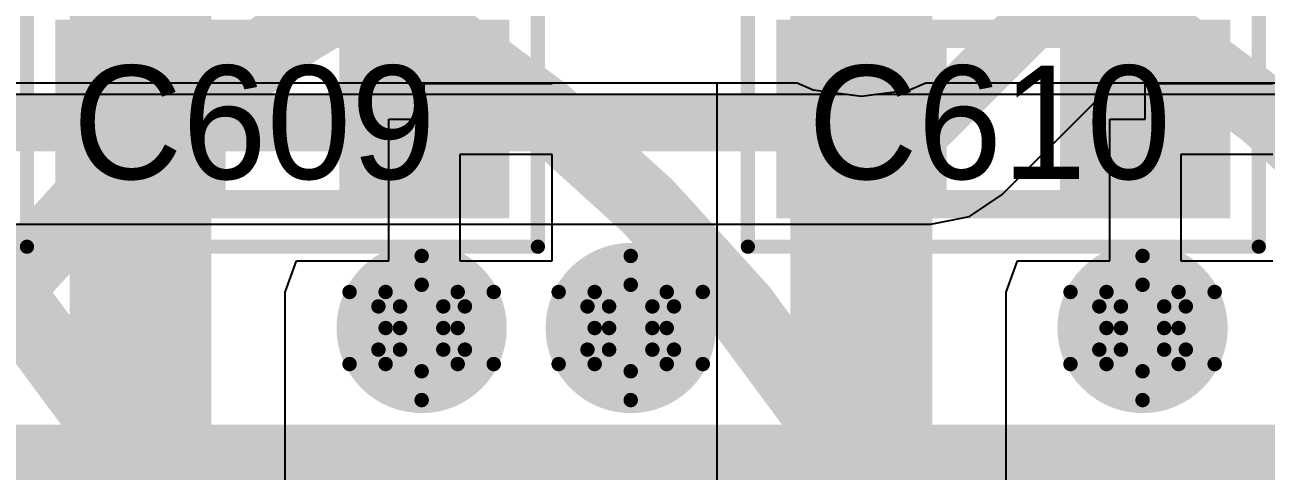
# Model space of a CAD drawing. Header units: millimetres. Extents: x 5 to 399, y 5 to 287.
# Drawn here: x 230.082 to 234.456, y 120.839 to 122.413 of the extents above; entities that cross this region are included whole.
import ezdxf

# ---------------------------------------------------------------- set-up
doc = ezdxf.new("R2010")
doc.units = ezdxf.units.MM
for name, color, linetype in [('BottomLayer', 5, 'Continuous'), ('DrillDrawing', 1, 'Continuous'), ('DrillGuide', 244, 'Continuous'), ('Mechanical13', 56, 'Continuous'), ('Mechanical7', 56, 'Continuous'), ('MidLayer1', 16, 'Continuous'), ('MidLayer2', 76, 'Continuous'), ('MultiLayer', 9, 'Continuous'), ('TopLayer', 1, 'Continuous'), ('TopOverlay', 2, 'Continuous'), ('TopPaste', 8, 'Continuous'), ('TopSolder', 216, 'Continuous'), ('ViaHoleLayer', 16, 'Continuous')]:
    doc.layers.add(name, color=color, linetype=linetype)

# ---------------------------------------------------------------- blocks, each defined once
blk = doc.blocks.new('CON_THT_3P_MTA_100_169')
at = {"layer": 'TopOverlay', "const_width": 0.2032}
blk.add_lwpolyline([(1.524, -2.54), (-6.604, -2.54)], dxfattribs=at)
blk = doc.blocks.new('0402___221')
at = {"layer": 'Mechanical13', "const_width": 0.1}
for points in [[(0.55, 0.3), (-0.55, 0.3)], [(-0.55, 0.3), (-0.55, -0.3)], [(0.55, 0.3), (0.55, -0.3)], [(0.55, -0.3), (-0.55, -0.3)]]:
    blk.add_lwpolyline(points, dxfattribs=at)
at = {"layer": 'Mechanical13', "const_width": 0.05}
for points in [[(-0.575, 0.3, 1), (-0.525, 0.3, 1)], [(-0.575, 0.3, 1), (-0.525, 0.3, 1)], [(0.525, 0.3, 1), (0.575, 0.3, 1)], [(0.525, 0.3, 1), (0.575, 0.3, 1)], [(-0.575, -0.3, 1), (-0.525, -0.3, 1)], [(-0.575, -0.3, 1), (-0.525, -0.3, 1)], [(0.525, -0.3, 1), (0.575, -0.3, 1)], [(0.525, -0.3, 1), (0.575, -0.3, 1)]]:
    blk.add_lwpolyline(points, format="xyb", close=True, dxfattribs=at)
at = {"layer": 'TopLayer'}
for points in [[(-0.25, -0.3), (-0.25, 0.3), (-0.75, -0.3), (-0.75, 0.3)], [(0.75, -0.3), (0.75, 0.3), (0.25, -0.3), (0.25, 0.3)]]:
    blk.add_solid(points, dxfattribs=at)
at = {"layer": 'TopOverlay', "const_width": 0.05}
for points in [[(-0.9, 0.45), (-0.9, -0.45)], [(0.9, 0.45), (-0.9, 0.45)], [(0.9, 0.45), (0.9, -0.45)], [(0.9, -0.45), (-0.9, -0.45)]]:
    blk.add_lwpolyline(points, dxfattribs=at)
at = {"layer": 'TopOverlay', "const_width": 0.025}
for points in [[(-0.9125, 0.45, 1), (-0.8875, 0.45, 1)], [(-0.9125, 0.45, 1), (-0.8875, 0.45, 1)], [(0.8875, 0.45, 1), (0.9125, 0.45, 1)], [(0.8875, 0.45, 1), (0.9125, 0.45, 1)], [(-0.9125, -0.45, 1), (-0.8875, -0.45, 1)], [(-0.9125, -0.45, 1), (-0.8875, -0.45, 1)], [(0.8875, -0.45, 1), (0.9125, -0.45, 1)], [(0.8875, -0.45, 1), (0.9125, -0.45, 1)]]:
    blk.add_lwpolyline(points, format="xyb", close=True, dxfattribs=at)
at = {"layer": 'TopPaste'}
for points in [[(-0.25, -0.3), (-0.25, 0.3), (-0.75, -0.3), (-0.75, 0.3)], [(0.75, -0.3), (0.75, 0.3), (0.25, -0.3), (0.25, 0.3)]]:
    blk.add_solid(points, dxfattribs=at)
at = {"layer": 'TopSolder'}
for points in [[(-0.2, -0.35), (-0.2, 0.35), (-0.8, -0.35), (-0.8, 0.35)], [(0.8, -0.35), (0.8, 0.35), (0.2, -0.35), (0.2, 0.35)]]:
    blk.add_solid(points, dxfattribs=at)
blk = doc.blocks.new('0402___222')
at = {"layer": 'Mechanical13', "const_width": 0.1}
for points in [[(-0.55, 0.3), (0.55, 0.3)], [(-0.55, -0.3), (-0.55, 0.3)], [(0.55, -0.3), (0.55, 0.3)], [(-0.55, -0.3), (0.55, -0.3)]]:
    blk.add_lwpolyline(points, dxfattribs=at)
at = {"layer": 'Mechanical13', "const_width": 0.05}
for points in [[(-0.575, 0.3, 1), (-0.525, 0.3, 1)], [(-0.575, 0.3, 1), (-0.525, 0.3, 1)], [(0.525, 0.3, 1), (0.575, 0.3, 1)], [(0.525, 0.3, 1), (0.575, 0.3, 1)], [(-0.575, -0.3, 1), (-0.525, -0.3, 1)], [(-0.575, -0.3, 1), (-0.525, -0.3, 1)], [(0.525, -0.3, 1), (0.575, -0.3, 1)], [(0.525, -0.3, 1), (0.575, -0.3, 1)]]:
    blk.add_lwpolyline(points, format="xyb", close=True, dxfattribs=at)
at = {"layer": 'TopLayer'}
for points in [[(-0.25, -0.3), (-0.25, 0.3), (-0.75, -0.3), (-0.75, 0.3)], [(0.75, -0.3), (0.75, 0.3), (0.25, -0.3), (0.25, 0.3)]]:
    blk.add_solid(points, dxfattribs=at)
at = {"layer": 'TopOverlay', "const_width": 0.05}
for points in [[(-0.9, -0.45), (-0.9, 0.45)], [(-0.9, 0.45), (0.9, 0.45)], [(0.9, -0.45), (0.9, 0.45)], [(-0.9, -0.45), (0.9, -0.45)]]:
    blk.add_lwpolyline(points, dxfattribs=at)
at = {"layer": 'TopOverlay', "const_width": 0.025}
for points in [[(-0.9125, 0.45, 1), (-0.8875, 0.45, 1)], [(-0.9125, 0.45, 1), (-0.8875, 0.45, 1)], [(0.8875, 0.45, 1), (0.9125, 0.45, 1)], [(0.8875, 0.45, 1), (0.9125, 0.45, 1)], [(-0.9125, -0.45, 1), (-0.8875, -0.45, 1)], [(-0.9125, -0.45, 1), (-0.8875, -0.45, 1)], [(0.8875, -0.45, 1), (0.9125, -0.45, 1)], [(0.8875, -0.45, 1), (0.9125, -0.45, 1)]]:
    blk.add_lwpolyline(points, format="xyb", close=True, dxfattribs=at)
at = {"layer": 'TopPaste'}
for points in [[(-0.25, -0.3), (-0.25, 0.3), (-0.75, -0.3), (-0.75, 0.3)], [(0.75, -0.3), (0.75, 0.3), (0.25, -0.3), (0.25, 0.3)]]:
    blk.add_solid(points, dxfattribs=at)
at = {"layer": 'TopSolder'}
for points in [[(-0.2, -0.35), (-0.2, 0.35), (-0.8, -0.35), (-0.8, 0.35)], [(0.8, -0.35), (0.8, 0.35), (0.2, -0.35), (0.2, 0.35)]]:
    blk.add_solid(points, dxfattribs=at)

msp = doc.modelspace()

# ---------------------------------------------------------------- linework, layer by layer
at = {"layer": 'BottomLayer'}
for p, q in [((224.6462, 122.2076), (232.8032, 122.2076)), ((232.8032, 122.2076), (232.8603, 122.1839)), ((233.1997, 122.1839), (233.2568, 122.2076)), ((233.2568, 122.2076), (244.7124, 122.2076)), ((232.8603, 122.1839), (233.03, 122.1616)), ((233.03, 122.1616), (233.1997, 122.1839))]:
    msp.add_line(p, q, dxfattribs=at)
at = {"layer": 'BottomLayer', "const_width": 0.3}
for points in [[(231.3306, 121.344, 1), (231.6306, 121.344, 1)], [(232.0672, 121.344, 1), (232.3672, 121.344, 1)], [(233.8706, 121.344, 1), (234.1706, 121.344, 1)]]:
    msp.add_lwpolyline(points, format="xyb", close=True, dxfattribs=at)
at = {"layer": 'DrillDrawing', "const_width": 0.0508}
for points in [[(231.3536, 121.471), (231.4806, 121.598)], [(231.4806, 121.598), (231.6076, 121.471)], [(232.0902, 121.471), (232.2172, 121.598)], [(232.2172, 121.598), (232.3442, 121.471)], [(233.8936, 121.471), (234.0206, 121.598)], [(234.0206, 121.598), (234.1476, 121.471)], [(231.4044, 121.4202), (231.4806, 121.4964)], [(231.4806, 121.4964), (231.5568, 121.4202)], [(232.141, 121.4202), (232.2172, 121.4964)], [(232.2172, 121.4964), (232.2934, 121.4202)], [(233.9444, 121.4202), (234.0206, 121.4964)], [(234.0206, 121.4964), (234.0968, 121.4202)], [(231.2266, 121.471), (231.3536, 121.344)], [(231.2266, 121.471), (231.3536, 121.471)], [(231.6076, 121.471), (231.7346, 121.471)], [(231.6076, 121.344), (231.7346, 121.471)], [(231.9632, 121.471), (232.0902, 121.344)], [(231.9632, 121.471), (232.0902, 121.471)], [(232.3442, 121.471), (232.4712, 121.471)], [(232.3442, 121.344), (232.4712, 121.471)], [(233.7666, 121.471), (233.8936, 121.344)], [(233.7666, 121.471), (233.8936, 121.471)], [(234.1476, 121.471), (234.2746, 121.471)], [(234.1476, 121.344), (234.2746, 121.471)], [(231.3282, 121.4202), (231.4044, 121.344)], [(231.3282, 121.4202), (231.4044, 121.4202)], [(231.5568, 121.4202), (231.633, 121.4202)], [(231.5568, 121.344), (231.633, 121.4202)], [(232.0648, 121.4202), (232.141, 121.344)], [(232.0648, 121.4202), (232.141, 121.4202)], [(232.2934, 121.4202), (232.3696, 121.4202)], [(232.2934, 121.344), (232.3696, 121.4202)], [(233.8682, 121.4202), (233.9444, 121.344)], [(233.8682, 121.4202), (233.9444, 121.4202)], [(234.0968, 121.4202), (234.173, 121.4202)], [(234.0968, 121.344), (234.173, 121.4202)], [(231.2266, 121.217), (231.3536, 121.344)], [(231.3282, 121.2678), (231.4044, 121.344)], [(231.5568, 121.344), (231.633, 121.2678)], [(231.6076, 121.344), (231.7346, 121.217)], [(231.9632, 121.217), (232.0902, 121.344)], [(232.0648, 121.2678), (232.141, 121.344)], [(232.2934, 121.344), (232.3696, 121.2678)], [(232.3442, 121.344), (232.4712, 121.217)], [(233.7666, 121.217), (233.8936, 121.344)], [(233.8682, 121.2678), (233.9444, 121.344)], [(234.0968, 121.344), (234.173, 121.2678)], [(234.1476, 121.344), (234.2746, 121.217)], [(231.3282, 121.2678), (231.4044, 121.2678)], [(231.4044, 121.2678), (231.4806, 121.1916)], [(231.4806, 121.1916), (231.5568, 121.2678)], [(231.5568, 121.2678), (231.633, 121.2678)], [(232.0648, 121.2678), (232.141, 121.2678)], [(232.141, 121.2678), (232.2172, 121.1916)], [(232.2172, 121.1916), (232.2934, 121.2678)], [(232.2934, 121.2678), (232.3696, 121.2678)], [(233.8682, 121.2678), (233.9444, 121.2678)], [(233.9444, 121.2678), (234.0206, 121.1916)], [(234.0206, 121.1916), (234.0968, 121.2678)], [(234.0968, 121.2678), (234.173, 121.2678)], [(231.2266, 121.217), (231.3536, 121.217)], [(231.3536, 121.217), (231.4806, 121.09)], [(231.4806, 121.09), (231.6076, 121.217)], [(231.6076, 121.217), (231.7346, 121.217)], [(231.9632, 121.217), (232.0902, 121.217)], [(232.0902, 121.217), (232.2172, 121.09)], [(232.2172, 121.09), (232.3442, 121.217)], [(232.3442, 121.217), (232.4712, 121.217)], [(233.7666, 121.217), (233.8936, 121.217)], [(233.8936, 121.217), (234.0206, 121.09)], [(234.0206, 121.09), (234.1476, 121.217)], [(234.1476, 121.217), (234.2746, 121.217)]]:
    msp.add_lwpolyline(points, dxfattribs=at)
at = {"layer": 'DrillDrawing', "const_width": 0.0254}
for points in [[(231.4679, 121.598, 1), (231.4933, 121.598, 1)], [(231.4679, 121.598, 1), (231.4933, 121.598, 1)], [(232.2045, 121.598, 1), (232.2299, 121.598, 1)], [(232.2045, 121.598, 1), (232.2299, 121.598, 1)], [(234.0079, 121.598, 1), (234.0333, 121.598, 1)], [(234.0079, 121.598, 1), (234.0333, 121.598, 1)], [(231.4679, 121.4964, 1), (231.4933, 121.4964, 1)], [(231.4679, 121.4964, 1), (231.4933, 121.4964, 1)], [(232.2045, 121.4964, 1), (232.2299, 121.4964, 1)], [(232.2045, 121.4964, 1), (232.2299, 121.4964, 1)], [(234.0079, 121.4964, 1), (234.0333, 121.4964, 1)], [(234.0079, 121.4964, 1), (234.0333, 121.4964, 1)], [(231.2139, 121.471, 1), (231.2393, 121.471, 1)], [(231.2139, 121.471, 1), (231.2393, 121.471, 1)], [(231.3409, 121.471, 1), (231.3663, 121.471, 1)], [(231.3409, 121.471, 1), (231.3663, 121.471, 1)], [(231.5949, 121.471, 1), (231.6203, 121.471, 1)], [(231.5949, 121.471, 1), (231.6203, 121.471, 1)], [(231.7219, 121.471, 1), (231.7473, 121.471, 1)], [(231.7219, 121.471, 1), (231.7473, 121.471, 1)], [(231.9505, 121.471, 1), (231.9759, 121.471, 1)], [(231.9505, 121.471, 1), (231.9759, 121.471, 1)], [(232.0775, 121.471, 1), (232.1029, 121.471, 1)], [(232.0775, 121.471, 1), (232.1029, 121.471, 1)], [(232.3315, 121.471, 1), (232.3569, 121.471, 1)], [(232.3315, 121.471, 1), (232.3569, 121.471, 1)], [(232.4585, 121.471, 1), (232.4839, 121.471, 1)], [(232.4585, 121.471, 1), (232.4839, 121.471, 1)], [(233.7539, 121.471, 1), (233.7793, 121.471, 1)], [(233.7539, 121.471, 1), (233.7793, 121.471, 1)], [(233.8809, 121.471, 1), (233.9063, 121.471, 1)], [(233.8809, 121.471, 1), (233.9063, 121.471, 1)], [(234.1349, 121.471, 1), (234.1603, 121.471, 1)], [(234.1349, 121.471, 1), (234.1603, 121.471, 1)], [(234.2619, 121.471, 1), (234.2873, 121.471, 1)], [(234.2619, 121.471, 1), (234.2873, 121.471, 1)], [(231.3155, 121.4202, 1), (231.3409, 121.4202, 1)], [(231.3155, 121.4202, 1), (231.3409, 121.4202, 1)], [(231.3917, 121.4202, 1), (231.4171, 121.4202, 1)], [(231.3917, 121.4202, 1), (231.4171, 121.4202, 1)], [(231.5441, 121.4202, 1), (231.5695, 121.4202, 1)], [(231.5441, 121.4202, 1), (231.5695, 121.4202, 1)], [(231.6203, 121.4202, 1), (231.6457, 121.4202, 1)], [(231.6203, 121.4202, 1), (231.6457, 121.4202, 1)], [(232.0521, 121.4202, 1), (232.0775, 121.4202, 1)], [(232.0521, 121.4202, 1), (232.0775, 121.4202, 1)], [(232.1283, 121.4202, 1), (232.1537, 121.4202, 1)], [(232.1283, 121.4202, 1), (232.1537, 121.4202, 1)], [(232.2807, 121.4202, 1), (232.3061, 121.4202, 1)], [(232.2807, 121.4202, 1), (232.3061, 121.4202, 1)], [(232.3569, 121.4202, 1), (232.3823, 121.4202, 1)], [(232.3569, 121.4202, 1), (232.3823, 121.4202, 1)], [(233.8555, 121.4202, 1), (233.8809, 121.4202, 1)], [(233.8555, 121.4202, 1), (233.8809, 121.4202, 1)], [(233.9317, 121.4202, 1), (233.9571, 121.4202, 1)], [(233.9317, 121.4202, 1), (233.9571, 121.4202, 1)], [(234.0841, 121.4202, 1), (234.1095, 121.4202, 1)], [(234.0841, 121.4202, 1), (234.1095, 121.4202, 1)], [(234.1603, 121.4202, 1), (234.1857, 121.4202, 1)], [(234.1603, 121.4202, 1), (234.1857, 121.4202, 1)], [(231.3409, 121.344, 1), (231.3663, 121.344, 1)], [(231.3409, 121.344, 1), (231.3663, 121.344, 1)], [(231.3917, 121.344, 1), (231.4171, 121.344, 1)], [(231.3917, 121.344, 1), (231.4171, 121.344, 1)], [(231.5441, 121.344, 1), (231.5695, 121.344, 1)], [(231.5441, 121.344, 1), (231.5695, 121.344, 1)], [(231.5949, 121.344, 1), (231.6203, 121.344, 1)], [(231.5949, 121.344, 1), (231.6203, 121.344, 1)], [(232.0775, 121.344, 1), (232.1029, 121.344, 1)], [(232.0775, 121.344, 1), (232.1029, 121.344, 1)], [(232.1283, 121.344, 1), (232.1537, 121.344, 1)], [(232.1283, 121.344, 1), (232.1537, 121.344, 1)], [(232.2807, 121.344, 1), (232.3061, 121.344, 1)], [(232.2807, 121.344, 1), (232.3061, 121.344, 1)], [(232.3315, 121.344, 1), (232.3569, 121.344, 1)], [(232.3315, 121.344, 1), (232.3569, 121.344, 1)], [(233.8809, 121.344, 1), (233.9063, 121.344, 1)], [(233.8809, 121.344, 1), (233.9063, 121.344, 1)], [(233.9317, 121.344, 1), (233.9571, 121.344, 1)], [(233.9317, 121.344, 1), (233.9571, 121.344, 1)], [(234.0841, 121.344, 1), (234.1095, 121.344, 1)], [(234.0841, 121.344, 1), (234.1095, 121.344, 1)], [(234.1349, 121.344, 1), (234.1603, 121.344, 1)], [(234.1349, 121.344, 1), (234.1603, 121.344, 1)], [(231.3155, 121.2678, 1), (231.3409, 121.2678, 1)], [(231.3155, 121.2678, 1), (231.3409, 121.2678, 1)], [(231.3917, 121.2678, 1), (231.4171, 121.2678, 1)], [(231.3917, 121.2678, 1), (231.4171, 121.2678, 1)], [(231.5441, 121.2678, 1), (231.5695, 121.2678, 1)], [(231.5441, 121.2678, 1), (231.5695, 121.2678, 1)], [(231.6203, 121.2678, 1), (231.6457, 121.2678, 1)], [(231.6203, 121.2678, 1), (231.6457, 121.2678, 1)], [(232.0521, 121.2678, 1), (232.0775, 121.2678, 1)], [(232.0521, 121.2678, 1), (232.0775, 121.2678, 1)], [(232.1283, 121.2678, 1), (232.1537, 121.2678, 1)], [(232.1283, 121.2678, 1), (232.1537, 121.2678, 1)], [(232.2807, 121.2678, 1), (232.3061, 121.2678, 1)], [(232.2807, 121.2678, 1), (232.3061, 121.2678, 1)], [(232.3569, 121.2678, 1), (232.3823, 121.2678, 1)], [(232.3569, 121.2678, 1), (232.3823, 121.2678, 1)], [(233.8555, 121.2678, 1), (233.8809, 121.2678, 1)], [(233.8555, 121.2678, 1), (233.8809, 121.2678, 1)], [(233.9317, 121.2678, 1), (233.9571, 121.2678, 1)], [(233.9317, 121.2678, 1), (233.9571, 121.2678, 1)], [(234.0841, 121.2678, 1), (234.1095, 121.2678, 1)], [(234.0841, 121.2678, 1), (234.1095, 121.2678, 1)], [(234.1603, 121.2678, 1), (234.1857, 121.2678, 1)], [(234.1603, 121.2678, 1), (234.1857, 121.2678, 1)], [(231.2139, 121.217, 1), (231.2393, 121.217, 1)], [(231.2139, 121.217, 1), (231.2393, 121.217, 1)], [(231.3409, 121.217, 1), (231.3663, 121.217, 1)], [(231.3409, 121.217, 1), (231.3663, 121.217, 1)], [(231.5949, 121.217, 1), (231.6203, 121.217, 1)], [(231.5949, 121.217, 1), (231.6203, 121.217, 1)], [(231.7219, 121.217, 1), (231.7473, 121.217, 1)], [(231.7219, 121.217, 1), (231.7473, 121.217, 1)], [(231.9505, 121.217, 1), (231.9759, 121.217, 1)], [(231.9505, 121.217, 1), (231.9759, 121.217, 1)], [(232.0775, 121.217, 1), (232.1029, 121.217, 1)], [(232.0775, 121.217, 1), (232.1029, 121.217, 1)], [(232.3315, 121.217, 1), (232.3569, 121.217, 1)], [(232.3315, 121.217, 1), (232.3569, 121.217, 1)], [(232.4585, 121.217, 1), (232.4839, 121.217, 1)], [(232.4585, 121.217, 1), (232.4839, 121.217, 1)], [(233.7539, 121.217, 1), (233.7793, 121.217, 1)], [(233.7539, 121.217, 1), (233.7793, 121.217, 1)], [(233.8809, 121.217, 1), (233.9063, 121.217, 1)], [(233.8809, 121.217, 1), (233.9063, 121.217, 1)], [(234.1349, 121.217, 1), (234.1603, 121.217, 1)], [(234.1349, 121.217, 1), (234.1603, 121.217, 1)], [(234.2619, 121.217, 1), (234.2873, 121.217, 1)], [(234.2619, 121.217, 1), (234.2873, 121.217, 1)], [(231.4679, 121.1916, 1), (231.4933, 121.1916, 1)], [(231.4679, 121.1916, 1), (231.4933, 121.1916, 1)], [(232.2045, 121.1916, 1), (232.2299, 121.1916, 1)], [(232.2045, 121.1916, 1), (232.2299, 121.1916, 1)], [(234.0079, 121.1916, 1), (234.0333, 121.1916, 1)], [(234.0079, 121.1916, 1), (234.0333, 121.1916, 1)], [(231.4679, 121.09, 1), (231.4933, 121.09, 1)], [(231.4679, 121.09, 1), (231.4933, 121.09, 1)], [(232.2045, 121.09, 1), (232.2299, 121.09, 1)], [(232.2045, 121.09, 1), (232.2299, 121.09, 1)], [(234.0079, 121.09, 1), (234.0333, 121.09, 1)], [(234.0079, 121.09, 1), (234.0333, 121.09, 1)]]:
    msp.add_lwpolyline(points, format="xyb", close=True, dxfattribs=at)
at = {"layer": 'DrillGuide', "const_width": 0.125}
for points in [[(231.4181, 121.344, 1), (231.5431, 121.344, 1)], [(232.1547, 121.344, 1), (232.2797, 121.344, 1)], [(233.9581, 121.344, 1), (234.0831, 121.344, 1)]]:
    msp.add_lwpolyline(points, format="xyb", close=True, dxfattribs=at)
at = {"layer": 'Mechanical7', "const_width": 0.254}
for points in [[(231.2014, 118.2384, 1), (221.2014, 118.2384, 1)], [(233.7414, 118.2384, 1), (223.7414, 118.2384, 1)], [(236.2814, 118.2384, 1), (226.2814, 118.2384, 1)], [(238.8214, 118.2384, 1), (228.8214, 118.2384, 1)]]:
    msp.add_lwpolyline(points, format="xyb", close=True, dxfattribs=at)
at = {"layer": 'MidLayer1'}
for p, q in [((224.4711, 122.1684), (232.9783, 122.1684)), ((232.9783, 122.1684), (233.03, 122.1616)), ((233.03, 122.1616), (233.0817, 122.1684)), ((233.0817, 122.1684), (244.7124, 122.1684))]:
    msp.add_line(p, q, dxfattribs=at)
at = {"layer": 'MidLayer1', "const_width": 0.3}
for points in [[(231.3306, 121.344, 1), (231.6306, 121.344, 1)], [(232.0672, 121.344, 1), (232.3672, 121.344, 1)], [(233.8706, 121.344, 1), (234.1706, 121.344, 1)]]:
    msp.add_lwpolyline(points, format="xyb", close=True, dxfattribs=at)
at = {"layer": 'MidLayer2'}
for p, q in [((233.5264, 121.8141), (233.8808, 122.1684)), ((233.8808, 122.1684), (244.7124, 122.1684)), ((233.4107, 121.7367), (233.5264, 121.8141)), ((233.2741, 121.7095), (233.4107, 121.7367)), ((212.2924, 121.7095), (233.2741, 121.7095))]:
    msp.add_line(p, q, dxfattribs=at)
at = {"layer": 'MidLayer2', "const_width": 0.2}
for points in [[(233.2741, 122.0664), (234.0249, 122.8172)], [(212.2924, 122.0664), (233.2741, 122.0664)]]:
    msp.add_lwpolyline(points, dxfattribs=at)
at = {"layer": 'MidLayer2'}
for points, const_width in [([(233.2241, 122.0664, 1), (233.3241, 122.0664, 1)], 0.1), ([(233.2241, 122.0664, 1), (233.3241, 122.0664, 1)], 0.1), ([(231.3306, 121.344, 1), (231.6306, 121.344, 1)], 0.3), ([(232.0672, 121.344, 1), (232.3672, 121.344, 1)], 0.3), ([(233.8706, 121.344, 1), (234.1706, 121.344, 1)], 0.3)]:
    msp.add_lwpolyline(points, format="xyb", close=True, dxfattribs=dict(at, const_width=const_width))
at = {"layer": 'MultiLayer', "const_width": 0.3}
for points in [[(231.3306, 121.344, 1), (231.6306, 121.344, 1)], [(232.0672, 121.344, 1), (232.3672, 121.344, 1)], [(233.8706, 121.344, 1), (234.1706, 121.344, 1)]]:
    msp.add_lwpolyline(points, format="xyb", close=True, dxfattribs=at)
at = {"layer": 'TopLayer'}
for p, q in [((231.49, 122.0806), (231.49, 122.2056)), ((231.49, 122.2056), (231.94, 122.2056)), ((231.94, 122.2056), (231.94, 122.2076)), ((231.94, 122.2076), (232.5202, 122.2076)), ((232.5202, 122.2076), (232.5202, 119.3835)), ((234.03, 122.0806), (234.03, 122.2056)), ((234.03, 122.2056), (234.48, 122.2056)), ((231.365, 121.5806), (231.365, 122.0806)), ((231.365, 122.0806), (231.49, 122.0806)), ((233.905, 121.5806), (233.905, 122.0806)), ((233.905, 122.0806), (234.03, 122.0806)), ((231.94, 121.9556), (231.615, 121.9556)), ((231.615, 121.9556), (231.615, 121.5806)), ((231.94, 121.5806), (231.94, 121.9556)), ((234.48, 121.9556), (234.155, 121.9556)), ((234.155, 121.9556), (234.155, 121.5806)), ((230.9998, 121.4702), (231.04, 121.5806)), ((231.04, 121.5806), (231.365, 121.5806)), ((231.615, 121.5806), (231.94, 121.5806)), ((233.5398, 121.4702), (233.58, 121.5806)), ((233.58, 121.5806), (233.905, 121.5806)), ((234.155, 121.5806), (234.48, 121.5806)), ((230.9998, 119.5008), (230.9998, 121.4702)), ((233.5398, 119.3835), (233.5398, 121.4702))]:
    msp.add_line(p, q, dxfattribs=at)
at = {"layer": 'TopLayer', "const_width": 0.5}
for points in [[(230.49, 122.0806), (230.49, 123.6554)], [(233.03, 122.0806), (233.03, 122.8172)], [(230.49, 118.3618), (230.49, 122.0806)], [(233.03, 118.3618), (233.03, 122.0806)]]:
    msp.add_lwpolyline(points, dxfattribs=at)
at = {"layer": 'TopLayer'}
for points, const_width in [([(230.365, 122.0806, 1), (230.615, 122.0806, 1)], 0.25), ([(230.365, 122.0806, 1), (230.615, 122.0806, 1)], 0.25), ([(232.905, 122.0806, 1), (233.155, 122.0806, 1)], 0.25), ([(232.905, 122.0806, 1), (233.155, 122.0806, 1)], 0.25), ([(231.3306, 121.344, 1), (231.6306, 121.344, 1)], 0.3), ([(232.0672, 121.344, 1), (232.3672, 121.344, 1)], 0.3), ([(233.8706, 121.344, 1), (234.1706, 121.344, 1)], 0.3)]:
    msp.add_lwpolyline(points, format="xyb", close=True, dxfattribs=dict(at, const_width=const_width))
at = {"layer": 'ViaHoleLayer', "const_width": 0.125}
for points in [[(231.4181, 121.344, 1), (231.5431, 121.344, 1)], [(232.1547, 121.344, 1), (232.2797, 121.344, 1)], [(233.9581, 121.344, 1), (234.0831, 121.344, 1)]]:
    msp.add_lwpolyline(points, format="xyb", close=True, dxfattribs=at)

# ---------------------------------------------------------------- block references
for name, p, rotation in [('0402___222', (230.99, 122.0806), 360), ('0402___221', (233.53, 122.0806), 180), ('CON_THT_3P_MTA_100_169', (230.49, 118.3618), 180)]:
    msp.add_blockref(name, p, dxfattribs=dict(rotation=rotation))

# ---------------------------------------------------------------- texts
at = {"layer": 'TopOverlay'}
for s, p in [('C609', (230.251, 121.8692)), ('C610', (232.8418, 121.8692))]:
    msp.add_text(s, height=0.4, dxfattribs=at).set_placement(p)

doc.saveas('drawing.dxf')
